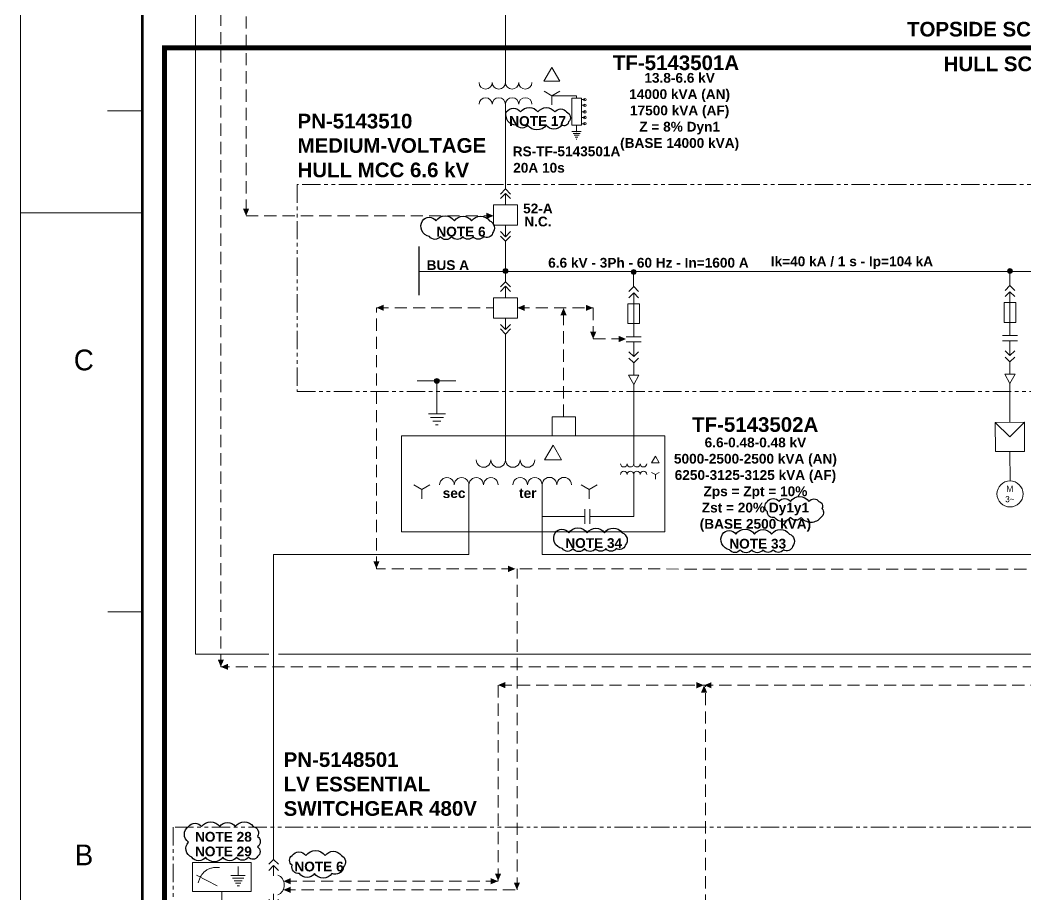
# Model space of a CAD drawing. Extents: x 0 to 1189, y 0 to 841.
# Drawn here: x -0.1 to 205.9, y 157.3 to 336.4 of the extents above; entities that cross this region are included whole.
import ezdxf

# ---------------------------------------------------------------- set-up
doc = ezdxf.new("R2010")
doc.units = 0
doc.header["$MEASUREMENT"] = 0
for name, pattern in [('CENTER', [2, 1.25, -0.25, 0.25, -0.25]), ('DGN2', [9.513832, 4.756916, -4.756916]), ('HIDDEN', [0.375, 0.25, -0.125]), ('PHANTOM', [2.5, 1.25, -0.25, 0.25, -0.25, 0.25, -0.25])]:
    doc.linetypes.add(name, pattern=pattern)
for name, color, linetype in [('Border', 7, 'Continuous'), ('BORDER_TEXT', 7, 'Continuous'), ('E-BOARD', 4, 'PHANTOM'), ('E-BUSBAR', 5, 'Continuous'), ('E-CONNECTION DOT', 7, 'Continuous'), ('E-CONTRL. & DATA CABLE', 9, 'HIDDEN'), ('E-GEN LINE', 7, 'Continuous'), ('E-NOTE TEXT', 7, 'Continuous'), ('E-POWER CABLE', 3, 'Continuous'), ('E-SCOPE BOUNDARY', 7, 'CENTER'), ('E-SYMBOL', 2, 'Continuous'), ('E-TEXT 2', 7, 'Continuous'), ('E-TEXT 3', 3, 'Continuous'), ('REV CLOUD', 1, 'Continuous')]:
    doc.layers.add(name, color=color, linetype=linetype)
doc.layers.add('Level 1', color=7, linetype='Continuous', lineweight=0)
doc.layers.add('Level 50', color=7, linetype='Continuous', lineweight=0)
doc.styles.add('P80-ARIAL', font='arialbd.ttf')
doc.styles.add('P80-ARIAL-1', font='arialbd.ttf')
doc.styles.add('Styledgn032', font='arialbd.ttf')
doc.styles.add('Styledgn100', font='arialbd.ttf')

# ---------------------------------------------------------------- blocks, each defined once
blk = doc.blocks.new('ATERR1')
at = {"layer": 'E-SYMBOL', "linetype": 'Continuous'}
h = blk.add_hatch(color=256, dxfattribs=at)
edge = h.paths.add_edge_path()
edge.add_arc((0, 0), 10, 0, 360)
at = {"layer": 'E-SYMBOL', "linetype": 'Continuous', "lineweight": -2}
for p, q in [((-80.3, 0), (77.9, 0)), ((0, 0), (0, -134.4)), ((-35, -134.4), (35, -134.4)), ((-26.8, -149.4), (26.8, -149.4)), ((-16.4, -164.4), (16.4, -164.4)), ((-5.8, -179.4), (5.8, -179.4))]:
    blk.add_line(p, q, dxfattribs=at)
blk.add_circle((0, 0), 10, dxfattribs=at)
blk = doc.blocks.new('CONEX31')
at = {"layer": 'E-CONNECTION DOT', "linetype": 'Continuous'}
h = blk.add_hatch(color=7, dxfattribs=at)
edge = h.paths.add_edge_path()
edge.add_arc((0, 0), 10, 0, 360)
at = {"layer": 'E-CONNECTION DOT', "color": 7, "linetype": 'Continuous', "lineweight": -2}
blk.add_circle((0, 0), 10, dxfattribs=at)
blk = doc.blocks.new('NA1')
at = {"layer": 'E-SYMBOL', "linetype": 'Continuous', "lineweight": -2}
for p, q in [((53.536, 0), (-53.536, 0)), ((53.536, -36.62), (-53.536, -36.62))]:
    blk.add_line(p, q, dxfattribs=at)
blk = doc.blocks.new('STARTG')
at = {"layer": 'E-SYMBOL', "linetype": 'Continuous', "lineweight": 0}
for p in [(-1, 0), (1, 0)]:
    blk.add_line(p, (0, -1), dxfattribs=at)
at = {"layer": 'E-SYMBOL', "linetype": 'Continuous', "lineweight": 0, "flags": 128}
blk.add_lwpolyline([(-1, 0), (1, 0), (1, -2), (-1, -2), (-1, 0)], dxfattribs=at)
blk = doc.blocks.new('MOT3PH1')
at = {"layer": 'E-SYMBOL', "linetype": 'Continuous', "lineweight": -2}
blk.add_circle((0, -53.4), 53.4, dxfattribs=at)
at = {"layer": 'E-SYMBOL', "linetype": 'Continuous', "lineweight": -2, "char_height": 25, "attachment_point": 5, "line_spacing_factor": 0.8, "style": 'P80-ARIAL-1'}
for s, insert in [('{\\Fdgn000|c0;M}', (-0.8, -32.3)), ('{\\Fdgn000|c0;3~}', (-0.8, -74.9))]:
    blk.add_mtext(s, dxfattribs=dict(at, insert=insert))
blk = doc.blocks.new('AnonymousCell697')
at = {"layer": 'E-SYMBOL', "linetype": 'Continuous', "lineweight": 13}
for centre, major_axis in [((-4.5, 2.58), (0, 1.54)), ((-1.5, 2.58), (0, 1.54)), ((1.5, 2.58), (0, 1.54)), ((4.5, 2.58), (0, 1.54)), ((-12, -2.58), (0, -1.54)), ((-9, -2.58), (0, -1.54)), ((-6, -2.58), (0, -1.54)), ((-3, -2.58), (0, -1.54)), ((3, -2.58), (0, -1.54)), ((6, -2.58), (0, -1.54)), ((9, -2.57), (0, -1.54)), ((12, -2.57), (0, -1.54))]:
    blk.add_ellipse(centre, major_axis=major_axis, ratio=0.975, start_param=1.570796, end_param=4.712389, dxfattribs=at)
blk = doc.blocks.new('AnonymousCell695')
at = {"layer": 'E-SYMBOL', "linetype": 'Continuous', "lineweight": 0}
for p, q in [((-17.12, -3.56), (-18.75, -2.62)), ((-17.12, -3.56), (-15.5, -2.62)), ((-17.12, -5.43), (-17.12, -3.56)), ((17.12, -3.55), (15.5, -2.61)), ((17.12, -3.55), (18.75, -2.61)), ((17.12, -5.43), (17.12, -3.55))]:
    blk.add_line(p, q, dxfattribs=at)
at = {"layer": 'E-SYMBOL', "linetype": 'Continuous', "lineweight": 0, "flags": 128}
blk.add_lwpolyline([(9.73, 5.54), (8, 2.54), (11.46, 2.54), (9.73, 5.54)], dxfattribs=at)
at = {"layer": 'E-SYMBOL', "linetype": 'Continuous', "lineweight": 13}
blk.add_blockref('AnonymousCell697', (0, -0.04), dxfattribs=at)
at = {"layer": 'E-TEXT 2', "color": 7, "linetype": 'Continuous', "lineweight": 0, "char_height": 2, "attachment_point": 2, "rotation": 0.0158, "line_spacing_factor": 1.057056}
for s, insert, style in [('sec', (-10.54, -3.29), 'P80-ARIAL-1'), ('ter', (4.56, -3.28), 'Styledgn032')]:
    blk.add_mtext(s, dxfattribs=dict(at, insert=insert, style=style))
blk = doc.blocks.new('DJBTEX1')
at = {"layer": 'E-SYMBOL', "linetype": 'Continuous', "lineweight": -2}
for p, q in [((0, -36.9), (0, -97.4)), ((0, -263.1), (0, -202.6))]:
    blk.add_line(p, q, dxfattribs=at)
at = {"layer": 'E-SYMBOL', "linetype": 'Continuous', "lineweight": 13, "flags": 128}
for points in [[(27.7, -27.7), (0, 0), (-27.7, -27.7)], [(27.7, -64.6), (0, -36.9), (-27.7, -64.6)], [(27.7, -235.4), (0, -263.1), (-27.7, -235.4)], [(27.7, -272.3), (0, -300), (-27.7, -272.3)]]:
    blk.add_lwpolyline(points, dxfattribs=at)
at = {"layer": 'E-SYMBOL', "linetype": 'Continuous', "lineweight": -2}
blk.add_ellipse((12.5, -150), major_axis=(0, -58.8), ratio=0.849997, start_param=0.25268, end_param=2.888912, dxfattribs=at)
blk = doc.blocks.new('TERRA1')
at = {"layer": 'E-SYMBOL', "linetype": 'Continuous', "lineweight": -2}
for p, q in [((0, 0), (0, -17.74)), ((-13.343, -17.74), (13.343, -17.74)), ((-10.243, -23.11), (10.243, -23.11)), ((-7.142, -28.48), (7.142, -28.48)), ((-4.046, -33.843), (4.046, -33.843)), ((-0.946, -39.213), (0.946, -39.213))]:
    blk.add_line(p, q, dxfattribs=at)
blk.add_point((0.007, -17.74), dxfattribs=at)
blk = doc.blocks.new('TRAFO1')
at = {"layer": 'E-SYMBOL', "linetype": 'Continuous', "lineweight": 0}
for centre, start, end in [((-42, 0), 180, 360), ((-14, 0), 180, 360), ((14, 0), 180, 360), ((42, 0), 180, 360), ((-42, -46.9), 0, 180), ((-14, -46.9), 0, 180), ((14, -46.9), 0, 180), ((42, -46.9), 0, 180)]:
    blk.add_arc(centre, 14, start, end, dxfattribs=at)
blk = doc.blocks.new('AnonymousCell365')
at = {"layer": 'E-SYMBOL', "linetype": 'Continuous', "lineweight": 0, "flags": 128}
for points in [[(0.97, 0.16), (0, 1.13), (-0.97, 0.16)], [(0.97, -1.13), (0, -0.16), (-0.97, -1.13)]]:
    blk.add_lwpolyline(points, dxfattribs=at)
blk = doc.blocks.new('AnonymousCell366')
at = {"layer": 'E-SYMBOL', "linetype": 'Continuous', "lineweight": 0, "flags": 128}
for points in [[(0.97, 1.13), (0, 0.16), (-0.97, 1.13)], [(0.97, -0.16), (0, -1.13), (-0.97, -0.16)]]:
    blk.add_lwpolyline(points, dxfattribs=at)
blk = doc.blocks.new('MV CB')
at = {"layer": 'E-SYMBOL', "linetype": 'Continuous', "lineweight": 13}
for p, q in [((0, -3.26), (0, -0.91)), ((0, -7.45), (0, -9.8))]:
    blk.add_line(p, q, dxfattribs=at)
at = {"layer": 'E-SYMBOL', "linetype": 'Continuous', "lineweight": 13, "flags": 128}
for points in [[(1.05, -1.05), (0, 0), (-1.05, -1.05)], [(1.05, -1.96), (0, -0.91), (-1.05, -1.96)], [(2.44, -3.26), (-2.46, -3.26), (-2.45, -7.45), (2.44, -7.45), (2.44, -3.26)], [(1.05, -8.75), (0, -9.8), (-1.05, -8.75)], [(1.05, -9.66), (0, -10.71), (-1.05, -9.66)]]:
    blk.add_lwpolyline(points, dxfattribs=at)
blk = doc.blocks.new('GR MONITOR DEVICE')
at = {"layer": 'E-SYMBOL', "linetype": 'Continuous', "lineweight": 13}
for p, q in [((3.35, 13.78), (3.35, 11.94)), ((-5.18, 12.07), (-0.95, 9.86)), ((1.88, 11.94), (4.82, 11.94)), ((2.2, 11.41), (4.51, 11.41)), ((2.54, 10.86), (4.19, 10.86)), ((2.84, 10.37), (3.91, 10.37)), ((0, 8.66), (0, 6)), ((3.18, 9.82), (3.6, 9.83)), ((3.35, 5.11), (3.35, 3.28)), ((-5.37, 2.12), (-3.71, 2.12)), ((-3.71, 3.78), (-3.71, 2.12)), ((-3.71, 3.78), (-2.05, 3.78)), ((-2.05, 3.78), (-2.05, 2.12)), ((-2.05, 2.12), (-0.39, 2.12)), ((1.88, 3.28), (4.82, 3.28)), ((2.2, 2.74), (4.51, 2.75)), ((2.55, 2.19), (4.19, 2.19)), ((2.84, 1.7), (3.91, 1.71)), ((3.18, 1.16), (3.6, 1.16))]:
    blk.add_line(p, q, dxfattribs=at)
at = {"layer": 'E-SYMBOL', "linetype": 'Continuous', "lineweight": 13, "flags": 128}
for points in [[(-6.02, 14.66), (6.01, 14.66), (6.01, 8.67), (-6.02, 8.66), (-6.02, 14.66)], [(-6.02, 5.99), (6.01, 6), (6.01, 0), (-6.01, 0), (-6.02, 5.99)]]:
    blk.add_lwpolyline(points, dxfattribs=at)
at = {"layer": 'E-SYMBOL', "linetype": 'Continuous', "lineweight": 13}
blk.add_open_spline([(-4.82, 10.44), (-4.02, 13.83), (-0.45, 13.63)], degree=2, dxfattribs=at)
blk = doc.blocks.new('RESISTOR WITH TAP CHANGER')
at = {"layer": 'E-SYMBOL', "linetype": 'Continuous', "lineweight": 0}
for p, q in [((1.7, -0.26), (1, -0.26)), ((1.7, -0.26), (1, -0.26)), ((1.7, -0.26), (1, -0.26)), ((1.7, -0.26), (1, -0.26)), ((1.7, -1.41), (1, -1.41)), ((1.7, -1.41), (1, -1.41)), ((1.7, -1.41), (1, -1.41)), ((1.7, -1.41), (1, -1.41)), ((1.7, -2.77), (1, -2.77)), ((1.7, -2.77), (1, -2.77)), ((1.7, -2.77), (1, -2.77)), ((1.7, -2.77), (1, -2.77)), ((1.7, -3.93), (1, -3.93)), ((1.7, -3.93), (1, -3.93)), ((1.7, -3.93), (1, -3.93)), ((1.7, -3.93), (1, -3.93)), ((1.7, -5.2), (1, -5.2)), ((1.7, -5.2), (1, -5.2)), ((1.7, -5.2), (1, -5.2)), ((1.7, -5.2), (1, -5.2))]:
    blk.add_line(p, q, dxfattribs=at)
at = {"layer": 'E-SYMBOL', "linetype": 'Continuous', "lineweight": 13, "flags": 128}
blk.add_lwpolyline([(1, 0.01), (-1, 0.01), (-1, -5.5), (1.01, -5.5), (1, 0.01)], dxfattribs=at)
at = {"layer": 'E-SYMBOL', "linetype": 'Continuous', "lineweight": 0}
for centre in [(1.7, -0.26), (1.7, -0.26), (1.7, -0.26), (1.7, -0.26), (1.7, -1.41), (1.7, -1.41), (1.7, -1.41), (1.7, -1.41), (1.7, -2.77), (1.7, -2.77), (1.7, -2.77), (1.7, -2.77), (1.7, -3.93), (1.7, -3.93), (1.7, -3.93), (1.7, -3.93), (1.7, -5.2), (1.7, -5.2), (1.7, -5.2), (1.7, -5.2)]:
    blk.add_circle(centre, 0.25, dxfattribs=at)
blk = doc.blocks.new('A$C6e698430')
at = {"layer": 'E-SYMBOL', "linetype": 'Continuous', "lineweight": 13, "ltscale": 0.25}
for q in [(1.62, 0.94), (0, -1.88)]:
    blk.add_line((0, 0), q, dxfattribs=at)
blk.add_lwpolyline([(0, 0), (-1.62, 0.94)], dxfattribs=at)
blk = doc.blocks.new('A$C648f9ce4')
at = {"layer": 'Border', "linetype": 'Continuous', "lineweight": 53}
blk.add_line((25, 10), (25, 831), dxfattribs=at)
at = {"layer": 'Border', "linetype": 'Continuous', "lineweight": 0}
for p, q in [((24.91, 317.87), (17.84, 317.86)), ((24.92, 296.98), (-0.08, 296.98)), ((24.94, 215.24), (17.87, 215.24))]:
    blk.add_line(p, q, dxfattribs=at)
at = {"layer": 'Border', "linetype": 'Continuous', "lineweight": 0, "flags": 128}
blk.add_lwpolyline([(0, 0), (1189, 0), (1189, 841), (0, 841), (0, 0)], dxfattribs=at)
at = {"layer": 'BORDER_TEXT', "linetype": 'Continuous', "lineweight": 0, "char_height": 4.2473, "attachment_point": 5, "rotation": 0.0158, "line_spacing_factor": 0.8, "style": 'Styledgn032'}
for s, insert in [('{\\Fdgn000|c0;\\W0.99857;C}', (12.96, 266.79)), ('{\\Fdgn000|c0;\\W0.99857;B}', (13, 165.46))]:
    blk.add_mtext(s, dxfattribs=dict(at, insert=insert))

msp = doc.modelspace()

# ---------------------------------------------------------------- hatches: boundary and pattern name
at = {"layer": 'E-CONNECTION DOT', "linetype": 'Continuous'}
h = msp.add_hatch(color=256, dxfattribs=at)
edge = h.paths.add_edge_path()
edge.add_arc((99.35, 285.05), 0.5, 0, 360)
at = {"layer": 'E-CONTRL. & DATA CABLE', "ltscale": 10}
for points in [[(46.21, 296.32), (46.84, 297.81), (45.57, 297.81)], [(96.91, 296.35), (95.42, 296.98), (95.42, 295.71)], [(101.79, 277.5), (103.28, 276.86), (103.28, 278.13)], [(111.23, 277.48), (111.87, 275.99), (110.6, 275.99)], [(117.29, 277.49), (115.8, 278.13), (115.8, 276.86)], [(117.3, 271.12), (117.94, 272.61), (116.67, 272.61)], [(124.04, 271.12), (122.55, 271.75), (122.55, 270.48)], [(101.38, 224.04), (99.89, 224.67), (99.89, 223.4)], [(41.03, 203.97), (41.67, 205.46), (40.4, 205.46)], [(41.03, 203.97), (42.53, 203.34), (42.53, 204.61)], [(97.81, 200.24), (99.3, 199.6), (99.3, 200.87)], [(139.96, 200.2), (138.46, 200.84), (138.46, 199.57)], [(140.02, 200.18), (140.66, 198.68), (139.38, 198.68)], [(140.05, 200.2), (141.54, 199.56), (141.54, 200.83)], [(53.85, 160.07), (55.34, 159.43), (55.34, 160.7)], [(97.81, 160.07), (96.32, 160.71), (96.32, 159.44)], [(97.82, 160.13), (98.46, 161.62), (97.19, 161.62)], [(53.85, 158.3), (55.34, 157.67), (55.34, 158.94)], [(101.68, 158.3), (102.32, 159.79), (101.05, 159.79)]]:
    msp.add_hatch(color=256, dxfattribs=at).paths.add_polyline_path(points)
at = {"layer": 'E-CONTRL. & DATA CABLE', "linetype": 'Continuous'}
for points in [[(72.92, 277.52), (74.41, 276.88), (74.41, 278.15)], [(72.9, 224.1), (73.54, 225.6), (72.27, 225.6)]]:
    msp.add_hatch(color=256, dxfattribs=at).paths.add_polyline_path(points)

# ---------------------------------------------------------------- linework, layer by layer
at = {"layer": 'E-BOARD', "lineweight": 13, "ltscale": 3}
for points in [[(56.66, 260.39), (1013.96, 260.39), (1013.96, 302.78), (56.66, 302.78)], [(31.27, 123.29), (365.43, 123.29), (365.43, 171.12), (31.27, 171.12)]]:
    msp.add_lwpolyline(points, close=True, dxfattribs=at)
at = {"layer": 'E-BUSBAR', "linetype": 'Continuous', "lineweight": 30}
for p, q in [((81.62, 290.08), (81.62, 280.08)), ((81.62, 284.97), (552.69, 285.06))]:
    msp.add_line(p, q, dxfattribs=at)
at = {"layer": 'E-CONNECTION DOT', "color": 7, "linetype": 'Continuous', "lineweight": 13}
msp.add_circle((99.35, 285.05), 0.5, dxfattribs=at)
at = {"layer": 'E-CONTRL. & DATA CABLE', "lineweight": 0, "ltscale": 10}
for p, q in [((111.24, 255.21), (111.24, 277.49)), ((101.7, 158.3), (101.7, 224.04)), ((53.82, 158.3), (101.7, 158.3))]:
    msp.add_line(p, q, dxfattribs=at)
for points in [[(56.88, 768.44), (46.19, 768.44), (46.19, 296.32), (96.89, 296.32)], [(391.62, 159.91), (399.09, 159.91), (399.09, 203.92), (41.03, 203.97), (41.03, 348.72)], [(790.48, 158.4), (802.29, 158.4), (802.29, 223.38), (72.9, 224.07), (72.9, 277.51), (96.88, 277.51)], [(101.79, 277.49), (117.3, 277.49), (117.3, 271.12), (124.05, 271.12)], [(1015.63, 200.19), (97.82, 200.19), (97.82, 160.07), (54.18, 160.07)], [(54.31, 134.74), (64.35, 134.74), (64.35, 151.11), (140.32, 151.11), (140.32, 200.15)]]:
    msp.add_lwpolyline(points, dxfattribs=at)
at = {"layer": 'E-GEN LINE', "linetype": 'Continuous', "lineweight": 13, "ltscale": 0.25}
for points in [[(108.93, 255.21), (113.65, 255.21), (113.65, 251.29), (108.93, 251.29)], [(78.05, 251.28), (132, 251.28), (132, 231.59), (78.05, 231.59)]]:
    msp.add_lwpolyline(points, close=True, dxfattribs=at)
at = {"layer": 'E-POWER CABLE', "linetype": 'Continuous', "lineweight": 13, "ltscale": 0.25}
for p, q in [((35.83, 507.49), (35.83, 206.59)), ((108.86, 320.95), (113.88, 320.95)), ((99.35, 272.13), (99.35, 246.38)), ((125.6, 253.84), (125.6, 245.57)), ((125.6, 243.36), (125.6, 234.75)), ((91.85, 241.22), (91.85, 227)), ((106.85, 241.22), (106.85, 227)), ((115.58, 234.75), (106.85, 234.75)), ((125.6, 234.75), (116.61, 234.75)), ((51.85, 227), (51.85, 164.55)), ((91.85, 227), (51.85, 227)), ((106.85, 227), (401.09, 227))]:
    msp.add_line(p, q, dxfattribs=at)
at = {"layer": 'E-POWER CABLE', "linetype": 'Continuous', "lineweight": 13}
for p, q in [((99.34, 323.62), (99.34, 338.8)), ((113.9, 320.4), (113.9, 320.95)), ((99.34, 319.2), (99.34, 301.85)), ((99.35, 291.14), (99.35, 285.14)), ((99.35, 282.83), (99.35, 285.05)), ((35.83, 206.59), (50.85, 206.59)), ((52.85, 206.59), (389.43, 206.58))]:
    msp.add_line(p, q, dxfattribs=at)
at = {"layer": 'E-POWER CABLE', "linetype": 'Continuous', "lineweight": 0}
for p, q in [((125.59, 281.84), (125.59, 284.84)), ((202.67, 282.05), (202.67, 285.05)), ((125.6, 280.55), (125.6, 271.59)), ((202.68, 280.76), (202.68, 271.8)), ((125.6, 270.56), (125.6, 267.52)), ((202.68, 270.77), (202.68, 267.73)), ((125.6, 266.23), (125.6, 263.69)), ((202.68, 266.44), (202.68, 263.9)), ((125.6, 261.82), (125.6, 253.84)), ((202.68, 262.03), (202.68, 254.05)), ((202.69, 242.05), (202.68, 248.05))]:
    msp.add_line(p, q, dxfattribs=at)
at = {"layer": 'E-SCOPE BOUNDARY', "lineweight": 30, "ltscale": 10, "const_width": 1}
msp.add_lwpolyline([(1045.55, 330.45), (1045.55, 110.53), (951.07, 110.53), (951.1, 38.38), (120.26, 38.38), (120.26, 111.17), (29.5, 111.17), (29.5, 330.76), (1045.55, 330.76)], dxfattribs=at)
at = {"layer": 'E-SYMBOL', "linetype": 'Continuous', "lineweight": 13, "ltscale": 0.25}
for q in [(130.84, 243.8), (130.05, 242.43)]:
    msp.add_line((130.05, 243.35), q, dxfattribs=at)
for points in [[(107.23, 323.91), (108.85, 326.72), (110.48, 323.91), (107.23, 323.91)], [(129.26, 245.73), (130.05, 247.1), (130.84, 245.73), (129.26, 245.73)], [(130.05, 243.35), (129.26, 243.8)]]:
    msp.add_lwpolyline(points, dxfattribs=at)
at = {"layer": 'E-SYMBOL', "linetype": 'Continuous', "lineweight": 0, "flags": 128}
for points in [[(126.77, 278.35), (124.42, 278.35), (124.42, 274.3), (126.77, 274.3), (126.77, 278.35)], [(203.85, 278.56), (201.5, 278.56), (201.5, 274.51), (203.85, 274.51), (203.85, 278.56)], [(202.68, 262.03), (203.76, 263.9), (201.6, 263.9), (202.68, 262.03)], [(125.6, 261.82), (126.68, 263.69), (124.52, 263.69), (125.6, 261.82)]]:
    msp.add_lwpolyline(points, dxfattribs=at)
at = {"layer": 'REV CLOUD'}
for points in [[(99.51, 317.61, -0.520567), (102.43, 317.61, -0.520567), (106, 317.61, -0.520567), (109.45, 317.61, -0.520567), (111.87, 317.61, -0.520567), (112.28, 315.56, -0.520567), (110.84, 314.92, -0.520567), (107.69, 314.92, -0.520567), (103.88, 314.92, -0.520567), (101.58, 314.92, -0.520567)], [(82.32, 295.33, -0.520567), (85.09, 295.33, -0.520567), (88.89, 295.33, -0.520567), (92.41, 295.33, -0.520567), (96.05, 295.33, -0.520567), (96.69, 292.79, -0.520567), (94.82, 292.09, -0.520567), (92.71, 292.09, -0.520567), (90.61, 292.09, -0.520567), (88.33, 292.09, -0.520567), (85.98, 292.09, -0.520567), (83.79, 292.09, -0.520567)], [(153.01, 237.84, -0.520567), (155.38, 237.84, -0.520567), (157.69, 237.84, -0.520567), (161.49, 237.84, -0.520567), (163.54, 237.84, -0.520567), (164.15, 236.38, -0.520567), (163.93, 234.59, -0.520567), (159.93, 234.59, -0.520567), (157.68, 234.59, -0.520567), (154.44, 234.59, -0.520567), (153.01, 235.75, -0.520567)], [(109.52, 231.44, -0.520567), (112.29, 231.44, -0.520567), (116.09, 231.44, -0.520567), (119.61, 231.44, -0.520567), (123.25, 231.44, -0.520567), (123.89, 228.89, -0.520567), (122.02, 228.19, -0.520567), (119.91, 228.19, -0.520567), (117.81, 228.19, -0.520567), (115.53, 228.19, -0.520567), (113.18, 228.19, -0.520567), (110.99, 228.19, -0.520567)], [(143.78, 231.18, -0.520567), (146.54, 231.18, -0.520567), (150.34, 231.18, -0.520567), (153.86, 231.18, -0.520567), (157.5, 231.18, -0.520567), (158.14, 228.64, -0.520567), (156.28, 227.94, -0.520567), (154.17, 227.94, -0.520567), (152.06, 227.94, -0.520567), (149.79, 227.94, -0.520567), (147.43, 227.94, -0.520567), (145.25, 227.94, -0.520567)], [(34.4, 171.27, -0.520567), (37.09, 171.27, -0.520567), (40.81, 171.27, -0.520567), (44, 171.27, -0.520567), (47.68, 171.27, -0.520567), (48.56, 169.26, -0.520567), (48.56, 167.13, -0.520567), (48.56, 165.12, -0.520567), (46.67, 164.98, -0.520567), (44.26, 164.98, -0.520567), (41.44, 164.98, -0.520567), (37.92, 164.98, -0.520567), (35.07, 164.98, -0.520567), (34.4, 168.06, -0.520567)], [(55.62, 165.33, -0.520567), (58.46, 165.33, -0.520567), (62.4, 165.33, -0.520567), (65.72, 165.33, -0.520567), (66.16, 162.99, -0.520567), (63.79, 161.65, -0.520567), (60.22, 161.65, -0.520567), (57.15, 161.65, -0.520567), (55.62, 163.37, -0.520567)]]:
    msp.add_lwpolyline(points, format="xyb", close=True, dxfattribs=at)

# ---------------------------------------------------------------- block references
for name, p in [('A$C6e698430', (108.86, 320.95)), ('RESISTOR WITH TAP CHANGER', (113.9, 320.4)), ('MV CB', (99.34, 301.85)), ('MV CB', (99.35, 282.83)), ('GR MONITOR DEVICE', (41.23, 149.27))]:
    msp.add_blockref(name, p)
at = {"color": 7, "linetype": 'Continuous', "lineweight": 0}
for name, p in [('AnonymousCell365', (125.6, 280.71)), ('AnonymousCell365', (202.68, 280.92)), ('AnonymousCell366', (125.6, 267.36)), ('AnonymousCell366', (202.68, 267.57)), ('AnonymousCell695', (99.35, 243.84))]:
    msp.add_blockref(name, p, dxfattribs=at)
at = {"layer": 'Border'}
msp.add_blockref('A$C648f9ce4', (0, 0), dxfattribs=at)
at = {"layer": 'Level 1', "color": 5, "linetype": 'DGN2', "lineweight": 13, "extrusion": (0, 0, -1)}
for name, p, xscale, yscale, zscale, rotation in [('TRAFO1', (-99.34, 319.2), 0.09678732525000003, 0.09436764211875005, -0.1257795, 179.9683185465412), ('TERRA1', (-113.9, 314.9), 0.07077573158906253, 0.07259049393750001, -0.06288975000000001, 359.9841592744069), ('TRAFO1', (-125.6, 243.36), 0.04839366262500001, 0.04718382105937503, -0.06288975000000001, 179.9683185465412)]:
    msp.add_blockref(name, p, dxfattribs=dict(at, xscale=xscale, yscale=yscale, zscale=zscale, rotation=rotation))
at = {"layer": 'Level 1', "color": 7, "linetype": 'Continuous', "lineweight": 0}
for name, p, xscale, yscale, zscale, rotation in [('CONEX31', (125.59, 284.84), 0.05000000000000002, 0.05000000000000002, 0.05000000000000002, 0.01584072561617136), ('CONEX31', (202.67, 285.05), 0.05000000000000002, 0.05000000000000002, 0.05000000000000002, 0.01584072561617136), ('STARTG', (202.68, 254.05), 3, 3, 3, 0.01584072559316328)]:
    msp.add_blockref(name, p, dxfattribs=dict(at, xscale=xscale, yscale=yscale, zscale=zscale, rotation=rotation))
at = {"layer": 'Level 1', "color": 1, "linetype": 'Continuous', "lineweight": 13, "xscale": 0.05000000000000002, "yscale": 0.05000000000000002, "zscale": 0.05000000000000002, "rotation": 0.01584072561617136}
msp.add_blockref('ATERR1', (85.29, 262.53), dxfattribs=at)
at = {"layer": 'Level 1', "color": 1, "linetype": 'Continuous', "lineweight": 0, "xscale": 0.05000000000000002, "yscale": 0.05000000000000002, "zscale": 0.05000000000000002, "rotation": 0.01584072561617136}
msp.add_blockref('MOT3PH1', (202.69, 242.05), dxfattribs=at)
at = {"layer": 'Level 1', "color": 7, "linetype": 'Continuous', "lineweight": 13, "xscale": 0.035, "yscale": 0.035, "zscale": 0.035, "rotation": 0.01584072559316328}
msp.add_blockref('DJBTEX1', (51.85, 164.55), dxfattribs=at)
at = {"layer": 'Level 50', "color": 7, "linetype": 'Continuous', "lineweight": 0, "xscale": 0.02817221421602481, "yscale": 0.02817221421602481, "zscale": 0.03435112234845274}
for p, rotation in [((125.6, 271.59, -0.09), 0.01584072559316328), ((202.68, 271.8, -0.09), 0.01584072559316328), ((115.58, 234.77, -0.09), 90.01584072559316)]:
    msp.add_blockref('NA1', p, dxfattribs=dict(at, rotation=rotation))

# ---------------------------------------------------------------- texts
at = {"layer": 'E-NOTE TEXT', "linetype": 'Continuous', "lineweight": 0, "char_height": 2, "rotation": 0.0158, "style": 'Styledgn100'}
for s, insert, attachment_point, line_spacing_factor in [('NOTE 17', (100.11, 314.73), 7, 0.8), ('NOTE 6', (85.18, 292.08), 7, 0.8), ('NOTE 34', (111.59, 228.29), 7, 0.8), ('NOTE 33', (145.19, 228.16), 7, 0.8), ('\\pxsm0.9;NOTE 28\\PNOTE 29', (35.74, 170.17), 1, 1.243984), ('NOTE 6', (56.1, 162.05), 7, 0.8)]:
    msp.add_mtext(s, dxfattribs=dict(at, insert=insert, attachment_point=attachment_point, line_spacing_factor=line_spacing_factor))
at = {"layer": 'E-NOTE TEXT', "linetype": 'Continuous', "lineweight": 0, "insert": (100.92, 305.16), "char_height": 2, "width": 24.5171, "attachment_point": 7, "rotation": 0.0158, "line_spacing_factor": 0.8, "style": 'Styledgn100'}
msp.add_mtext('20A 10s', dxfattribs=at)
at = {"layer": 'E-TEXT 2', "linetype": 'Continuous', "lineweight": 13, "char_height": 2, "attachment_point": 1, "style": 'Styledgn100'}
for s, insert, width in [('\\pxqc;13.8-6.6 kV\\P14000 kVA (AN)\\P17500 kVA (AF)\\PZ = 8% Dyn1\\P(BASE 14000 kVA)', (120.22, 325.6), 29.5817), ('\\pxqc;6.6-0.48-0.48 kV\\P5000-2500-2500 kVA (AN)\\P6250-3125-3125 kVA (AF)\\PZps = Zpt = 10%\\PZst = 20% Dy1y1\\P(BASE 2500 kVA)', (126.16, 250.93), 48.7582)]:
    msp.add_mtext(s, dxfattribs=dict(at, insert=insert, width=width))
at = {"layer": 'E-TEXT 2', "linetype": 'Continuous', "lineweight": 0, "char_height": 2, "attachment_point": 5, "rotation": 0.0158, "line_spacing_factor": 0.8}
for s, insert, style in [('RS-TF-5143501A', (111.85, 309.53), 'Styledgn100'), ('52-A\\PN.C.', (105.98, 296.5), 'Styledgn100'), ('BUS A', (87.53, 286.24), 'P80-ARIAL'), ('6.6 kV - 3Ph - 60 Hz - In=1600 A', (128.62, 286.72), 'P80-ARIAL'), ('Ik=40 kA / 1 s - Ip=104 kA', (170.3, 286.72), 'P80-ARIAL')]:
    msp.add_mtext(s, dxfattribs=dict(at, insert=insert, style=style))
at = {"layer": 'E-TEXT 3', "linetype": 'Continuous', "lineweight": 0, "char_height": 3, "rotation": 0.0158, "line_spacing_factor": 0.8}
for s, insert, attachment_point, style in [('TOPSIDE SCOPE BOUNDARY (OUTSIDE LINE)', (228.04, 334.13), 5, 'Styledgn100'), ('TF-5143501A', (134.27, 327.67), 5, 'Styledgn100'), ('HULL SCOPE BOUNDARY (INSIDE LINE)', (229.6, 327.02), 5, 'Styledgn100'), ('\\pxsm1,ql;PN-5143510\\PMEDIUM-VOLTAGE\\PHULL MCC 6.6 kV', (56.74, 304.2), 7, 'P80-ARIAL'), ('TF-5143502A', (150.49, 253.57), 5, 'Styledgn100')]:
    msp.add_mtext(s, dxfattribs=dict(at, insert=insert, attachment_point=attachment_point, style=style))
at = {"layer": 'E-TEXT 3', "linetype": 'Continuous', "lineweight": 0, "insert": (53.9, 173.42), "char_height": 3, "width": 53.8883, "attachment_point": 7, "rotation": 0.0158, "line_spacing_factor": 0.8, "style": 'P80-ARIAL'}
msp.add_mtext('\\pxsm1;PN-5148501\\PLV ESSENTIAL\\PSWITCHGEAR 480V', dxfattribs=at)

doc.saveas('drawing.dxf')
